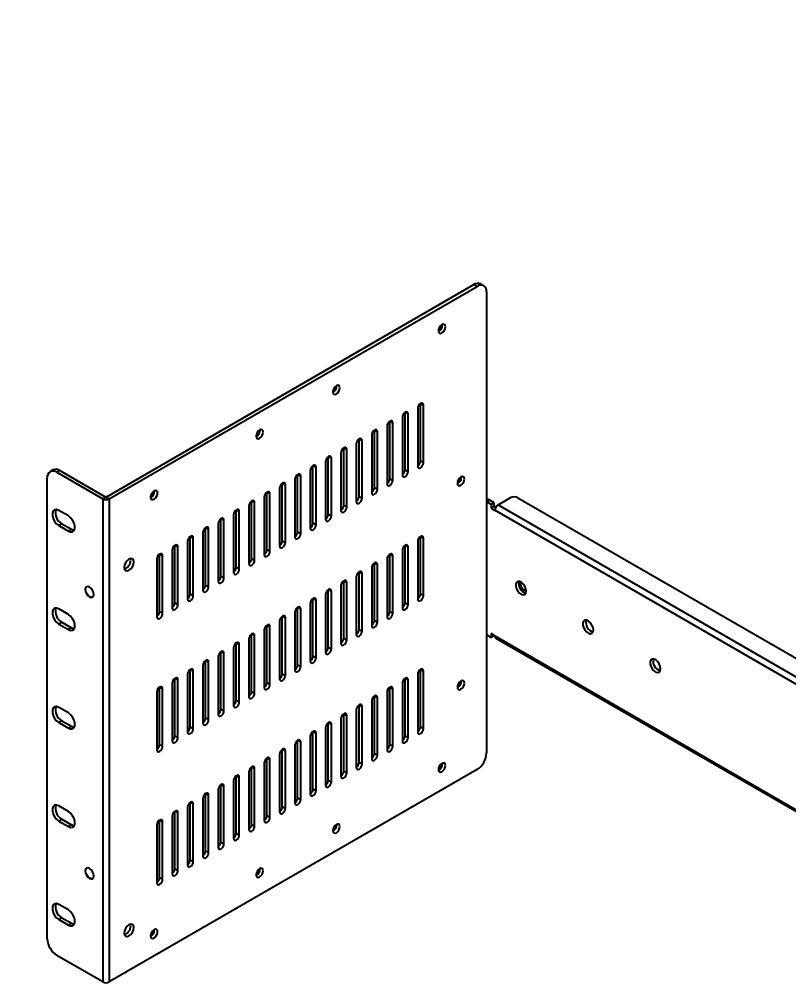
# Model space of a CAD drawing. Header units: millimetres. Extents: x 25 to 1451, y 32 to 1025.
# Drawn here: x 1167.6 to 1309.4, y 497.9 to 675.4 of the extents above; entities that cross this region are included whole.
import ezdxf

# ---------------------------------------------------------------- set-up
doc = ezdxf.new("R2010")
doc.units = ezdxf.units.MM
doc.header["$LTSCALE"] = 5
doc.layers.add('WORK', color=6, linetype='Continuous')
doc.styles.add('SLDTEXTSTYLE11', font='TXT', dxfattribs={"width": 0.7})
doc.styles.add('SLDTEXTSTYLE13', font='TXT', dxfattribs={"width": 0.7, "bigfont": 'bigfont'})
doc.dimstyles.new('SLDDIMSTYLE4', dxfattribs={"dimtxt": 14.124891, "dimasz": 16.51, "dimexe": 0, "dimexo": 0.0625, "dimgap": 3.531223, "dimtad": 0, "dimtih": 1, "dimtoh": 1, "dimrnd": 1e-09, "dimzin": 4, "dimdsep": 46, "dimtxsty": 'SLDTEXTSTYLE11', "dimblk1": 'NONE', "dimsah": 1, "dimcen": 0, "dimadec": 0, "dimazin": 1, "dimtfac": 1, "dimtmove": 0, "dimatfit": 3, "dimldrblk": 'NONE', "dimfxl": 0, "dimfrac": 2, "dimtolj": 1, "dimtzin": 12, "dimarcsym": 0})

# ---------------------------------------------------------------- blocks, each defined once
blk = doc.blocks.new('_D_15')
at = {"layer": 'WORK'}
for p, q in [((1069.97, 729.34), (1068.82, 724.99)), ((1068.82, 724.99), (1042.83, 626.26)), ((1042.83, 626.26), (923.23, 626.26))]:
    blk.add_line(p, q, dxfattribs=at)
blk.add_solid([(1068.82, 724.99), (1062.16, 709.67), (1067.08, 708.38)], dxfattribs=at)
at = {"layer": 'WORK', "attachment_point": 1}
for s, insert, char_height, style in [('B=4 X', (929, 660.95), 13.229, 'SLDTEXTSTYLE11'), ('%%c', (978.8, 660.95), 13.229, 'SLDTEXTSTYLE11'), ('4.50', (999.69, 660.95), 13.229, 'SLDTEXTSTYLE11'), ('M4 \\M+18DB9\\M+19D66\\M+18D45"\\M+19477"', (923.23, 643.31), 13.2292, 'SLDTEXTSTYLE13')]:
    blk.add_mtext(s, dxfattribs=dict(at, insert=insert, char_height=char_height, style=style))
blk = doc.blocks.new('_None')

msp = doc.modelspace()

# ---------------------------------------------------------------- linework, layer by layer
at = {"color": 7, "linetype": 'Continuous', "lineweight": 25}
for p, q in [((1253.248, 626.28), (1252.682, 626.607)), ((1183.639, 587.346), (1251.432, 626.483)), ((1184.204, 587.02), (1251.998, 626.156)), ((1251.998, 626.156), (1251.432, 626.483)), ((1253.766, 625.136), (1253.766, 586.472)), ((1245.616, 619.043), (1245.611, 619.136)), ((1226.171, 607.817), (1226.166, 607.91)), ((1241.073, 603.682), (1241.073, 593.067)), ((1241.568, 594.006), (1241.568, 604.579)), ((1242.134, 593.679), (1242.134, 604.294)), ((1238.245, 602.049), (1238.245, 591.434)), ((1238.74, 592.373), (1238.74, 602.946)), ((1239.306, 592.047), (1239.306, 602.662)), ((1235.416, 600.417), (1235.416, 589.802)), ((1235.911, 590.74), (1235.911, 601.313)), ((1236.477, 590.414), (1236.477, 601.029)), ((1212.029, 599.653), (1212.024, 599.746)), ((1232.588, 598.784), (1232.588, 588.169)), ((1233.083, 589.108), (1233.083, 599.681)), ((1233.649, 588.781), (1233.649, 599.396)), ((1227.426, 585.842), (1227.426, 596.415)), ((1229.76, 597.151), (1229.76, 586.536)), ((1230.255, 587.475), (1230.255, 598.048)), ((1230.82, 587.148), (1230.82, 597.763)), ((1224.598, 584.209), (1224.598, 594.782)), ((1226.931, 595.518), (1226.931, 584.903)), ((1227.992, 585.515), (1227.992, 596.13)), ((1221.769, 582.576), (1221.769, 593.149)), ((1222.335, 582.25), (1222.335, 592.865)), ((1224.103, 593.885), (1224.103, 583.27)), ((1225.163, 583.883), (1225.163, 594.498)), ((1241.568, 594.006), (1242.134, 593.679)), ((1173.886, 592.358), (1173.32, 592.032)), ((1175.136, 592.235), (1174.57, 591.908)), ((1174.57, 591.908), (1183.038, 587.02)), ((1175.136, 592.235), (1183.603, 587.346)), ((1218.941, 580.943), (1218.941, 591.516)), ((1219.507, 580.617), (1219.507, 591.232)), ((1221.274, 592.252), (1221.274, 581.637)), ((1238.74, 592.373), (1239.306, 592.047)), ((1172.802, 505.967), (1172.802, 590.887)), ((1216.112, 579.311), (1216.112, 589.884)), ((1216.678, 578.984), (1216.678, 589.599)), ((1218.446, 590.62), (1218.446, 580.005)), ((1235.911, 590.74), (1236.477, 590.414)), ((1249.117, 590.974), (1249.111, 591.067)), ((1192.583, 588.428), (1192.578, 588.521)), ((1213.284, 577.678), (1213.284, 588.251)), ((1213.85, 577.351), (1213.85, 587.966)), ((1215.617, 588.987), (1215.617, 578.372)), ((1233.083, 589.108), (1233.649, 588.781)), ((1183.603, 587.346), (1183.038, 587.02)), ((1183.038, 587.02), (1183.038, 498.017)), ((1183.639, 587.346), (1184.204, 587.02)), ((1184.204, 587.02), (1184.204, 498.017)), ((1210.456, 576.045), (1210.456, 586.618)), ((1211.021, 575.718), (1211.021, 586.334)), ((1212.789, 587.354), (1212.789, 576.739)), ((1227.426, 585.842), (1227.992, 585.515)), ((1230.255, 587.475), (1230.82, 587.148)), ((1253.766, 586.472), (1253.748, 586.462)), ((1253.748, 586.462), (1253.748, 561.966)), ((1253.784, 586.462), (1254.349, 586.789)), ((1253.784, 561.966), (1253.784, 586.462)), ((1254.6, 585.991), (1253.784, 586.462)), ((1255.166, 586.317), (1254.349, 586.789)), ((1255.166, 586.317), (1254.6, 585.991)), ((1254.6, 585.991), (1254.6, 585.276)), ((1255.166, 585.603), (1255.166, 586.317)), ((1255.891, 585.919), (1258.136, 587.215)), ((1259.55, 587.215), (1370.822, 522.98)), ((1176.691, 583.865), (1174.923, 584.886)), ((1207.132, 584.088), (1207.132, 573.473)), ((1207.627, 574.412), (1207.627, 584.985)), ((1208.193, 574.086), (1208.193, 584.701)), ((1209.961, 585.721), (1209.961, 575.106)), ((1224.598, 584.209), (1225.163, 583.883)), ((1255.166, 585.603), (1254.6, 585.276)), ((1254.6, 585.276), (1255.307, 584.868)), ((1255.453, 585.437), (1255.166, 585.603)), ((1255.307, 584.868), (1255.307, 584.909)), ((1175.489, 582.436), (1174.923, 582.11)), ((1175.489, 582.436), (1177.257, 581.416)), ((1204.304, 582.456), (1204.304, 571.841)), ((1204.799, 572.779), (1204.799, 583.352)), ((1205.364, 572.453), (1205.364, 583.068)), ((1221.769, 582.576), (1222.335, 582.25)), ((1174.923, 582.11), (1176.691, 581.089)), ((1177.257, 581.416), (1176.691, 581.089)), ((1201.475, 580.823), (1201.475, 570.208)), ((1201.97, 571.147), (1201.97, 581.72)), ((1202.536, 570.82), (1202.536, 581.435)), ((1218.941, 580.943), (1219.507, 580.617)), ((1198.647, 579.19), (1198.647, 568.575)), ((1199.142, 569.514), (1199.142, 580.087)), ((1199.708, 569.187), (1199.708, 579.802)), ((1216.112, 579.311), (1216.678, 578.984)), ((1241.073, 579.186), (1241.073, 568.571)), ((1241.568, 569.51), (1241.568, 580.083)), ((1242.134, 569.183), (1242.134, 579.798)), ((1195.818, 577.557), (1195.818, 566.942)), ((1196.313, 567.881), (1196.313, 578.454)), ((1196.879, 567.554), (1196.879, 578.169)), ((1213.284, 577.678), (1213.85, 577.351)), ((1238.245, 577.553), (1238.245, 566.938)), ((1238.74, 567.877), (1238.74, 578.45)), ((1239.306, 567.55), (1239.306, 578.165)), ((1188.182, 575.721), (1188.138, 576.012)), ((1192.99, 575.924), (1192.99, 565.309)), ((1193.485, 566.248), (1193.485, 576.821)), ((1194.051, 565.922), (1194.051, 576.537)), ((1210.456, 576.045), (1211.021, 575.718)), ((1233.083, 564.611), (1233.083, 575.184)), ((1235.416, 575.92), (1235.416, 565.305)), ((1235.911, 566.244), (1235.911, 576.817)), ((1236.477, 565.918), (1236.477, 576.533)), ((1207.627, 574.412), (1208.193, 574.086)), ((1230.255, 562.979), (1230.255, 573.551)), ((1232.588, 574.288), (1232.588, 563.672)), ((1233.649, 564.285), (1233.649, 574.9)), ((1204.799, 572.779), (1205.364, 572.453)), ((1227.426, 561.346), (1227.426, 571.919)), ((1227.992, 561.019), (1227.992, 571.634)), ((1229.76, 572.655), (1229.76, 562.04)), ((1230.82, 562.652), (1230.82, 573.267)), ((1201.97, 571.147), (1202.536, 570.82)), ((1224.598, 559.713), (1224.598, 570.286)), ((1225.163, 559.386), (1225.163, 570.001)), ((1226.931, 571.022), (1226.931, 560.407)), ((1199.142, 569.514), (1199.708, 569.187)), ((1221.769, 558.08), (1221.769, 568.653)), ((1222.335, 557.754), (1222.335, 568.369)), ((1224.103, 569.389), (1224.103, 558.774)), ((1241.568, 569.51), (1242.134, 569.183)), ((1176.691, 565.718), (1174.923, 566.738)), ((1193.485, 566.248), (1194.051, 565.922)), ((1196.313, 567.881), (1196.879, 567.554)), ((1218.941, 556.447), (1218.941, 567.02)), ((1219.507, 556.121), (1219.507, 566.736)), ((1221.274, 567.756), (1221.274, 557.141)), ((1235.911, 566.244), (1236.477, 565.918)), ((1238.74, 567.877), (1239.306, 567.55)), ((1215.617, 564.491), (1215.617, 553.876)), ((1216.112, 554.814), (1216.112, 565.387)), ((1216.678, 554.488), (1216.678, 565.103)), ((1218.446, 566.123), (1218.446, 555.508)), ((1233.083, 564.611), (1233.649, 564.285)), ((1175.489, 564.289), (1174.923, 563.962)), ((1174.923, 563.962), (1176.691, 562.942)), ((1175.489, 564.289), (1177.257, 563.268)), ((1177.257, 563.268), (1176.691, 562.942)), ((1212.789, 562.858), (1212.789, 552.243)), ((1213.284, 553.182), (1213.284, 563.755)), ((1213.85, 552.855), (1213.85, 563.47)), ((1230.255, 562.979), (1230.82, 562.652)), ((1209.961, 561.225), (1209.961, 550.61)), ((1210.456, 551.549), (1210.456, 562.122)), ((1211.021, 551.222), (1211.021, 561.837)), ((1227.426, 561.346), (1227.992, 561.019)), ((1253.766, 561.97), (1253.766, 540.215)), ((1253.784, 561.966), (1254.6, 561.494)), ((1255.307, 561.801), (1254.6, 562.209)), ((1254.6, 562.209), (1254.6, 561.494)), ((1255.166, 561.821), (1254.6, 561.494)), ((1255.166, 561.821), (1255.166, 561.882)), ((1255.307, 561.76), (1255.307, 561.801)), ((1255.478, 561.382), (1346.411, 508.888)), ((1207.132, 559.592), (1207.132, 548.977)), ((1207.627, 549.916), (1207.627, 560.489)), ((1208.193, 549.589), (1208.193, 560.204)), ((1224.598, 559.713), (1225.163, 559.386)), ((1204.304, 557.959), (1204.304, 547.344)), ((1204.799, 548.283), (1204.799, 558.856)), ((1205.364, 547.957), (1205.364, 558.572)), ((1221.769, 558.08), (1222.335, 557.754)), ((1199.142, 545.018), (1199.142, 555.591)), ((1201.475, 556.327), (1201.475, 545.712)), ((1201.97, 546.65), (1201.97, 557.223)), ((1202.536, 546.324), (1202.536, 556.939)), ((1218.941, 556.447), (1219.507, 556.121)), ((1241.568, 545.014), (1241.568, 555.587)), ((1196.313, 543.385), (1196.313, 553.958)), ((1198.647, 554.694), (1198.647, 544.079)), ((1199.708, 544.691), (1199.708, 555.306)), ((1216.112, 554.814), (1216.678, 554.488)), ((1238.74, 543.381), (1238.74, 553.954)), ((1241.073, 554.69), (1241.073, 544.075)), ((1242.134, 544.687), (1242.134, 555.302)), ((1193.485, 541.752), (1193.485, 552.325)), ((1194.051, 541.425), (1194.051, 552.04)), ((1195.818, 553.061), (1195.818, 542.446)), ((1196.879, 543.058), (1196.879, 553.673)), ((1213.284, 553.182), (1213.85, 552.855)), ((1235.911, 541.748), (1235.911, 552.321)), ((1236.477, 541.421), (1236.477, 552.036)), ((1238.245, 553.057), (1238.245, 542.442)), ((1239.306, 543.054), (1239.306, 553.669)), ((1249.117, 553.413), (1249.111, 553.506)), ((1192.99, 551.428), (1192.99, 540.813)), ((1210.456, 551.549), (1211.021, 551.222)), ((1233.083, 540.115), (1233.083, 550.688)), ((1233.649, 539.789), (1233.649, 550.404)), ((1235.416, 551.424), (1235.416, 540.809)), ((1176.691, 547.57), (1174.923, 548.591)), ((1207.627, 549.916), (1208.193, 549.589)), ((1230.255, 538.482), (1230.255, 549.055)), ((1230.82, 538.156), (1230.82, 548.771)), ((1232.588, 549.791), (1232.588, 539.176)), ((1204.799, 548.283), (1205.364, 547.957)), ((1227.426, 536.849), (1227.426, 547.422)), ((1227.992, 536.523), (1227.992, 547.138)), ((1229.76, 548.158), (1229.76, 537.543)), ((1175.489, 546.141), (1174.923, 545.814)), ((1174.923, 545.814), (1176.691, 544.794)), ((1175.489, 546.141), (1177.257, 545.12)), ((1177.257, 545.12), (1176.691, 544.794)), ((1199.142, 545.018), (1199.708, 544.691)), ((1201.97, 546.65), (1202.536, 546.324)), ((1224.598, 535.217), (1224.598, 545.79)), ((1225.163, 534.89), (1225.163, 545.505)), ((1226.931, 546.526), (1226.931, 535.911)), ((1241.568, 545.014), (1242.134, 544.687)), ((1196.313, 543.385), (1196.879, 543.058)), ((1221.274, 543.26), (1221.274, 532.645)), ((1221.769, 533.584), (1221.769, 544.157)), ((1222.335, 533.257), (1222.335, 543.872)), ((1224.103, 544.893), (1224.103, 534.278)), ((1238.74, 543.381), (1239.306, 543.054)), ((1193.485, 541.752), (1194.051, 541.425)), ((1218.446, 541.627), (1218.446, 531.012)), ((1218.941, 531.951), (1218.941, 542.524)), ((1219.507, 531.624), (1219.507, 542.24)), ((1235.911, 541.748), (1236.477, 541.421)), ((1215.617, 539.994), (1215.617, 529.379)), ((1216.112, 530.318), (1216.112, 540.891)), ((1216.678, 529.992), (1216.678, 540.607)), ((1233.083, 540.115), (1233.649, 539.789)), ((1212.789, 538.362), (1212.789, 527.747)), ((1213.284, 528.685), (1213.284, 539.258)), ((1213.85, 528.359), (1213.85, 538.974)), ((1230.255, 538.482), (1230.82, 538.156)), ((1245.616, 538.205), (1245.611, 538.298)), ((1251.998, 537.153), (1184.204, 498.017)), ((1209.961, 536.729), (1209.961, 526.114)), ((1210.456, 527.053), (1210.456, 537.626)), ((1211.021, 526.726), (1211.021, 537.341)), ((1227.426, 536.849), (1227.992, 536.523)), ((1204.799, 523.787), (1204.799, 534.36)), ((1207.132, 535.096), (1207.132, 524.481)), ((1207.627, 525.42), (1207.627, 535.993)), ((1208.193, 525.093), (1208.193, 535.708)), ((1224.598, 535.217), (1225.163, 534.89)), ((1201.97, 522.154), (1201.97, 532.727)), ((1204.304, 533.463), (1204.304, 522.848)), ((1205.364, 523.46), (1205.364, 534.075)), ((1221.769, 533.584), (1222.335, 533.257)), ((1199.142, 520.521), (1199.142, 531.094)), ((1199.708, 520.195), (1199.708, 530.81)), ((1201.475, 531.83), (1201.475, 521.215)), ((1202.536, 521.828), (1202.536, 532.443)), ((1218.941, 531.951), (1219.507, 531.624)), ((1176.691, 529.423), (1174.923, 530.443)), ((1196.313, 518.889), (1196.313, 529.461)), ((1196.879, 518.562), (1196.879, 529.177)), ((1198.647, 530.197), (1198.647, 519.582)), ((1216.112, 530.318), (1216.678, 529.992)), ((1175.489, 527.993), (1174.923, 527.667)), ((1174.923, 527.667), (1176.691, 526.646)), ((1175.489, 527.993), (1177.257, 526.973)), ((1193.485, 517.256), (1193.485, 527.829)), ((1194.051, 516.929), (1194.051, 527.544)), ((1195.818, 528.565), (1195.818, 517.95)), ((1213.284, 528.685), (1213.85, 528.359)), ((1177.257, 526.973), (1176.691, 526.646)), ((1192.99, 526.932), (1192.99, 516.317)), ((1207.627, 525.42), (1208.193, 525.093)), ((1210.456, 527.053), (1211.021, 526.726)), ((1226.171, 526.98), (1226.166, 527.073)), ((1204.799, 523.787), (1205.364, 523.46)), ((1201.97, 522.154), (1202.536, 521.828)), ((1199.142, 520.521), (1199.708, 520.195)), ((1196.313, 518.889), (1196.879, 518.562)), ((1212.029, 518.816), (1212.024, 518.909)), ((1193.485, 517.256), (1194.051, 516.929)), ((1176.691, 511.275), (1174.923, 512.295)), ((1175.489, 509.846), (1174.923, 509.519)), ((1174.923, 509.519), (1176.691, 508.499)), ((1175.489, 509.846), (1177.257, 508.825)), ((1177.257, 508.825), (1176.691, 508.499)), ((1188.182, 508.356), (1188.138, 508.648)), ((1192.583, 507.59), (1192.578, 507.683)), ((1183.038, 498.017), (1174.57, 502.905))]:
    msp.add_line(p, q, dxfattribs=at)
at = {"color": 8, "linetype": 'Continuous', "lineweight": 25}
for p, q in [((1241.604, 604.601), (1242.134, 604.294)), ((1238.775, 602.968), (1239.306, 602.662)), ((1235.947, 601.335), (1236.477, 601.029)), ((1233.118, 599.702), (1233.649, 599.396)), ((1227.461, 596.437), (1227.992, 596.13)), ((1230.29, 598.069), (1230.82, 597.763)), ((1224.633, 594.804), (1225.163, 594.498)), ((1221.805, 593.171), (1222.335, 592.865)), ((1218.976, 591.538), (1219.507, 591.232)), ((1216.148, 589.905), (1216.678, 589.599)), ((1213.319, 588.273), (1213.85, 587.966)), ((1210.491, 586.64), (1211.021, 586.334)), ((1255.891, 585.919), (1367.869, 521.275)), ((1207.662, 585.007), (1208.193, 584.701)), ((1366.703, 520.602), (1255.307, 584.909)), ((1204.834, 583.374), (1205.364, 583.068)), ((1202.006, 581.741), (1202.536, 581.435)), ((1199.177, 580.108), (1199.708, 579.802)), ((1241.604, 580.104), (1242.134, 579.798)), ((1196.349, 578.476), (1196.879, 578.169)), ((1238.775, 578.472), (1239.306, 578.165)), ((1193.52, 576.843), (1194.051, 576.537)), ((1233.118, 575.206), (1233.649, 574.9)), ((1235.947, 576.839), (1236.477, 576.533)), ((1230.29, 573.573), (1230.82, 573.267)), ((1227.461, 571.94), (1227.992, 571.634)), ((1224.633, 570.308), (1225.163, 570.001)), ((1221.805, 568.675), (1222.335, 568.369)), ((1218.976, 567.042), (1219.507, 566.736)), ((1216.148, 565.409), (1216.678, 565.103)), ((1213.319, 563.776), (1213.85, 563.47)), ((1210.491, 562.143), (1211.021, 561.837)), ((1255.307, 561.76), (1346.653, 509.027)), ((1207.662, 560.511), (1208.193, 560.204)), ((1204.834, 558.878), (1205.364, 558.572)), ((1199.177, 555.612), (1199.708, 555.306)), ((1202.006, 557.245), (1202.536, 556.939)), ((1241.604, 555.608), (1242.134, 555.302)), ((1196.349, 553.979), (1196.879, 553.673)), ((1238.775, 553.975), (1239.306, 553.669)), ((1193.52, 552.347), (1194.051, 552.04)), ((1235.947, 552.343), (1236.477, 552.036)), ((1233.118, 550.71), (1233.649, 550.404)), ((1230.29, 549.077), (1230.82, 548.771)), ((1227.461, 547.444), (1227.992, 547.138)), ((1224.633, 545.811), (1225.163, 545.505)), ((1221.805, 544.179), (1222.335, 543.872)), ((1218.976, 542.546), (1219.507, 542.24)), ((1216.148, 540.913), (1216.678, 540.607)), ((1213.319, 539.28), (1213.85, 538.974)), ((1210.491, 537.647), (1211.021, 537.341)), ((1204.834, 534.382), (1205.364, 534.075)), ((1207.662, 536.014), (1208.193, 535.708)), ((1202.006, 532.749), (1202.536, 532.443)), ((1199.177, 531.116), (1199.708, 530.81)), ((1196.349, 529.483), (1196.879, 529.177)), ((1193.52, 527.85), (1194.051, 527.544))]:
    msp.add_line(p, q, dxfattribs=at)
at = {"color": 7, "linetype": 'Continuous', "lineweight": 25, "flags": 128}
for points in [[(1246.182, 618.716), (1246.132, 618.977), (1245.991, 619.14), (1245.778, 619.181), (1245.528, 619.094), (1245.278, 618.892), (1245.066, 618.606), (1244.924, 618.279), (1244.874, 617.961), (1244.924, 617.701), (1245.066, 617.538), (1245.278, 617.496), (1245.528, 617.583), (1245.778, 617.785), (1245.991, 618.072), (1246.132, 618.398), (1246.182, 618.716)], [(1226.737, 607.491), (1226.687, 607.751), (1226.545, 607.914), (1226.333, 607.955), (1226.083, 607.868), (1225.832, 607.666), (1225.62, 607.38), (1225.478, 607.053), (1225.429, 606.735), (1225.478, 606.475), (1225.62, 606.312), (1225.832, 606.271), (1226.083, 606.358), (1226.333, 606.56), (1226.545, 606.846), (1226.687, 607.173), (1226.737, 607.491)], [(1242.134, 604.294), (1242.094, 604.506), (1241.979, 604.638), (1241.807, 604.671), (1241.604, 604.601), (1241.401, 604.437), (1241.229, 604.205), (1241.114, 603.94), (1241.073, 603.682)], [(1239.306, 602.662), (1239.265, 602.873), (1239.15, 603.005), (1238.978, 603.038), (1238.775, 602.968), (1238.572, 602.804), (1238.4, 602.572), (1238.285, 602.307), (1238.245, 602.049)], [(1236.477, 601.029), (1236.437, 601.24), (1236.322, 601.372), (1236.15, 601.406), (1235.947, 601.335), (1235.744, 601.171), (1235.572, 600.939), (1235.457, 600.674), (1235.416, 600.417)], [(1212.595, 599.327), (1212.545, 599.587), (1212.403, 599.75), (1212.191, 599.791), (1211.94, 599.704), (1211.69, 599.502), (1211.478, 599.216), (1211.336, 598.889), (1211.286, 598.571), (1211.336, 598.311), (1211.478, 598.148), (1211.69, 598.107), (1211.94, 598.194), (1212.191, 598.396), (1212.403, 598.682), (1212.545, 599.009), (1212.595, 599.327)], [(1233.649, 599.396), (1233.608, 599.607), (1233.493, 599.739), (1233.321, 599.773), (1233.118, 599.702), (1232.915, 599.539), (1232.743, 599.306), (1232.628, 599.041), (1232.588, 598.784)], [(1227.992, 596.13), (1227.951, 596.341), (1227.836, 596.474), (1227.664, 596.507), (1227.461, 596.437), (1227.259, 596.273), (1227.086, 596.041), (1226.972, 595.776), (1226.931, 595.518)], [(1230.82, 597.763), (1230.78, 597.974), (1230.665, 598.107), (1230.493, 598.14), (1230.29, 598.069), (1230.087, 597.906), (1229.915, 597.674), (1229.8, 597.409), (1229.76, 597.151)], [(1225.163, 594.498), (1225.123, 594.709), (1225.008, 594.841), (1224.836, 594.874), (1224.633, 594.804), (1224.43, 594.64), (1224.258, 594.408), (1224.143, 594.143), (1224.103, 593.885)], [(1222.335, 592.865), (1222.295, 593.076), (1222.18, 593.208), (1222.008, 593.242), (1221.805, 593.171), (1221.602, 593.007), (1221.43, 592.775), (1221.315, 592.51), (1221.274, 592.252)], [(1241.073, 593.067), (1241.114, 592.856), (1241.229, 592.724), (1241.401, 592.69), (1241.604, 592.761), (1241.807, 592.925), (1241.979, 593.157), (1242.094, 593.422), (1242.134, 593.679)], [(1219.507, 591.232), (1219.466, 591.443), (1219.351, 591.575), (1219.179, 591.609), (1218.976, 591.538), (1218.773, 591.374), (1218.601, 591.142), (1218.486, 590.877), (1218.446, 590.62)], [(1238.245, 591.434), (1238.285, 591.223), (1238.4, 591.091), (1238.572, 591.058), (1238.775, 591.128), (1238.978, 591.292), (1239.15, 591.524), (1239.265, 591.789), (1239.306, 592.047)], [(1249.682, 590.647), (1249.633, 590.908), (1249.491, 591.071), (1249.279, 591.112), (1249.028, 591.025), (1248.778, 590.823), (1248.566, 590.537), (1248.424, 590.21), (1248.374, 589.892), (1248.424, 589.632), (1248.566, 589.469), (1248.778, 589.427), (1249.028, 589.514), (1249.279, 589.716), (1249.491, 590.003), (1249.633, 590.33), (1249.682, 590.647)], [(1216.678, 589.599), (1216.638, 589.81), (1216.523, 589.943), (1216.351, 589.976), (1216.148, 589.905), (1215.945, 589.742), (1215.773, 589.51), (1215.658, 589.245), (1215.617, 588.987)], [(1235.416, 589.802), (1235.457, 589.59), (1235.572, 589.458), (1235.744, 589.425), (1235.947, 589.495), (1236.15, 589.659), (1236.322, 589.891), (1236.437, 590.156), (1236.477, 590.414)], [(1193.149, 588.101), (1193.099, 588.361), (1192.958, 588.524), (1192.745, 588.566), (1192.495, 588.479), (1192.245, 588.277), (1192.033, 587.99), (1191.891, 587.664), (1191.841, 587.346), (1191.891, 587.085), (1192.033, 586.922), (1192.245, 586.881), (1192.495, 586.968), (1192.745, 587.17), (1192.958, 587.456), (1193.099, 587.783), (1193.149, 588.101)], [(1213.85, 587.966), (1213.809, 588.177), (1213.694, 588.31), (1213.522, 588.343), (1213.319, 588.273), (1213.116, 588.109), (1212.944, 587.877), (1212.829, 587.612), (1212.789, 587.354)], [(1232.588, 588.169), (1232.628, 587.958), (1232.743, 587.825), (1232.915, 587.792), (1233.118, 587.862), (1233.321, 588.026), (1233.493, 588.258), (1233.608, 588.523), (1233.649, 588.781)], [(1211.021, 586.334), (1210.981, 586.545), (1210.866, 586.677), (1210.694, 586.71), (1210.491, 586.64), (1210.288, 586.476), (1210.116, 586.244), (1210.001, 585.979), (1209.961, 585.721)], [(1229.76, 586.536), (1229.8, 586.325), (1229.915, 586.193), (1230.087, 586.159), (1230.29, 586.23), (1230.493, 586.393), (1230.665, 586.625), (1230.78, 586.891), (1230.82, 587.148)], [(1174.923, 584.886), (1174.512, 585.04), (1174.151, 585.007), (1173.882, 584.793), (1173.74, 584.422), (1173.74, 583.94), (1173.882, 583.405), (1174.151, 582.88), (1174.512, 582.431), (1174.923, 582.11)], [(1208.193, 584.701), (1208.152, 584.912), (1208.037, 585.044), (1207.865, 585.077), (1207.662, 585.007), (1207.46, 584.843), (1207.287, 584.611), (1207.173, 584.346), (1207.132, 584.088)], [(1226.931, 584.903), (1226.972, 584.692), (1227.086, 584.56), (1227.259, 584.526), (1227.461, 584.597), (1227.664, 584.761), (1227.836, 584.993), (1227.951, 585.258), (1227.992, 585.515)], [(1176.691, 581.089), (1177.102, 580.936), (1177.464, 580.968), (1177.732, 581.182), (1177.875, 581.553), (1177.875, 582.035), (1177.732, 582.57), (1177.464, 583.095), (1177.102, 583.544), (1176.691, 583.865)], [(1205.364, 583.068), (1205.324, 583.279), (1205.209, 583.411), (1205.037, 583.445), (1204.834, 583.374), (1204.631, 583.21), (1204.459, 582.978), (1204.344, 582.713), (1204.304, 582.456)], [(1221.274, 581.637), (1221.315, 581.426), (1221.43, 581.294), (1221.602, 581.261), (1221.805, 581.331), (1222.008, 581.495), (1222.18, 581.727), (1222.295, 581.992), (1222.335, 582.25)], [(1224.103, 583.27), (1224.143, 583.059), (1224.258, 582.927), (1224.43, 582.893), (1224.633, 582.964), (1224.836, 583.128), (1225.008, 583.36), (1225.123, 583.625), (1225.163, 583.883)], [(1177.257, 581.416), (1177.668, 581.262), (1177.776, 581.252)], [(1202.536, 581.435), (1202.496, 581.646), (1202.381, 581.778), (1202.209, 581.812), (1202.006, 581.741), (1201.803, 581.578), (1201.631, 581.345), (1201.516, 581.08), (1201.475, 580.823)], [(1218.446, 580.005), (1218.486, 579.794), (1218.601, 579.661), (1218.773, 579.628), (1218.976, 579.698), (1219.179, 579.862), (1219.351, 580.094), (1219.466, 580.359), (1219.507, 580.617)], [(1199.708, 579.802), (1199.667, 580.013), (1199.552, 580.146), (1199.38, 580.179), (1199.177, 580.109), (1198.974, 579.945), (1198.802, 579.713), (1198.687, 579.448), (1198.647, 579.19)], [(1215.617, 578.372), (1215.658, 578.161), (1215.773, 578.028), (1215.945, 577.995), (1216.148, 578.066), (1216.351, 578.229), (1216.523, 578.461), (1216.638, 578.726), (1216.678, 578.984)], [(1242.134, 579.798), (1242.094, 580.009), (1241.979, 580.142), (1241.807, 580.175), (1241.604, 580.105), (1241.401, 579.941), (1241.229, 579.709), (1241.114, 579.444), (1241.073, 579.186)], [(1194.051, 576.537), (1194.01, 576.748), (1193.895, 576.88), (1193.723, 576.913), (1193.52, 576.843), (1193.317, 576.679), (1193.145, 576.447), (1193.03, 576.182), (1192.99, 575.924)], [(1196.879, 578.169), (1196.839, 578.38), (1196.724, 578.513), (1196.552, 578.546), (1196.349, 578.476), (1196.146, 578.312), (1195.974, 578.08), (1195.859, 577.815), (1195.818, 577.557)], [(1212.789, 576.739), (1212.829, 576.528), (1212.944, 576.396), (1213.116, 576.362), (1213.319, 576.433), (1213.522, 576.597), (1213.694, 576.829), (1213.809, 577.094), (1213.85, 577.351)], [(1236.477, 576.533), (1236.437, 576.744), (1236.322, 576.876), (1236.15, 576.909), (1235.947, 576.839), (1235.744, 576.675), (1235.572, 576.443), (1235.457, 576.178), (1235.416, 575.92)], [(1239.306, 578.165), (1239.265, 578.377), (1239.15, 578.509), (1238.978, 578.542), (1238.775, 578.472), (1238.572, 578.308), (1238.4, 578.076), (1238.285, 577.811), (1238.245, 577.553)], [(1188.747, 575.394), (1188.68, 575.746), (1188.489, 575.966), (1188.202, 576.022), (1187.864, 575.904), (1187.525, 575.631), (1187.239, 575.245), (1187.047, 574.803), (1186.98, 574.373), (1187.047, 574.022), (1187.239, 573.801), (1187.525, 573.745), (1187.864, 573.863), (1188.202, 574.136), (1188.489, 574.523), (1188.68, 574.965), (1188.747, 575.394)], [(1209.961, 575.106), (1210.001, 574.895), (1210.116, 574.763), (1210.288, 574.729), (1210.491, 574.8), (1210.694, 574.964), (1210.866, 575.196), (1210.981, 575.461), (1211.021, 575.718)], [(1233.649, 574.9), (1233.608, 575.111), (1233.493, 575.243), (1233.321, 575.277), (1233.118, 575.206), (1232.915, 575.042), (1232.743, 574.81), (1232.628, 574.545), (1232.588, 574.288)], [(1207.132, 573.473), (1207.173, 573.262), (1207.287, 573.13), (1207.46, 573.097), (1207.662, 573.167), (1207.865, 573.331), (1208.037, 573.563), (1208.152, 573.828), (1208.193, 574.086)], [(1230.82, 573.267), (1230.78, 573.478), (1230.665, 573.61), (1230.493, 573.644), (1230.29, 573.573), (1230.087, 573.409), (1229.915, 573.177), (1229.8, 572.912), (1229.76, 572.655)], [(1204.304, 571.841), (1204.344, 571.629), (1204.459, 571.497), (1204.631, 571.464), (1204.834, 571.534), (1205.037, 571.698), (1205.209, 571.93), (1205.324, 572.195), (1205.364, 572.453)], [(1227.992, 571.634), (1227.951, 571.845), (1227.836, 571.978), (1227.664, 572.011), (1227.461, 571.94), (1227.259, 571.777), (1227.086, 571.545), (1226.972, 571.28), (1226.931, 571.022)], [(1261.067, 570.01), (1261.001, 570.453), (1260.813, 570.912), (1260.528, 571.326), (1260.184, 571.637), (1259.828, 571.804), (1259.509, 571.805), (1259.268, 571.639), (1259.139, 571.329), (1259.139, 570.916), (1259.268, 570.457), (1259.509, 570.013), (1259.828, 569.645), (1260.184, 569.401), (1260.528, 569.316), (1260.813, 569.4), (1261.001, 569.642), (1261.067, 570.01)], [(1260.077, 571.234), (1260.121, 571.466), (1260.233, 571.603)], [(1181.376, 569.403), (1181.315, 569.789), (1181.143, 570.187), (1180.885, 570.535), (1180.58, 570.781), (1180.276, 570.887), (1180.018, 570.836), (1179.845, 570.638), (1179.785, 570.321), (1179.845, 569.935), (1180.018, 569.537), (1180.276, 569.189), (1180.58, 568.943), (1180.885, 568.838), (1181.143, 568.888), (1181.315, 569.086), (1181.376, 569.403)], [(1181.175, 568.908), (1180.95, 568.876), (1180.646, 568.981), (1180.341, 569.227), (1180.083, 569.575), (1179.911, 569.973), (1179.85, 570.359), (1179.911, 570.676), (1180.052, 570.854)], [(1201.475, 570.208), (1201.516, 569.997), (1201.631, 569.864), (1201.803, 569.831), (1202.006, 569.901), (1202.209, 570.065), (1202.381, 570.297), (1202.496, 570.562), (1202.536, 570.82)], [(1225.163, 570.001), (1225.123, 570.212), (1225.008, 570.345), (1224.836, 570.378), (1224.633, 570.308), (1224.43, 570.144), (1224.258, 569.912), (1224.143, 569.647), (1224.103, 569.389)], [(1261.057, 570.175), (1260.883, 570.146), (1260.66, 570.224), (1260.437, 570.404), (1260.248, 570.659), (1260.121, 570.951), (1260.077, 571.234)], [(1198.647, 568.575), (1198.687, 568.364), (1198.802, 568.232), (1198.974, 568.198), (1199.177, 568.269), (1199.38, 568.432), (1199.552, 568.665), (1199.667, 568.93), (1199.708, 569.187)], [(1222.335, 568.369), (1222.295, 568.58), (1222.18, 568.712), (1222.008, 568.745), (1221.805, 568.675), (1221.602, 568.511), (1221.43, 568.279), (1221.315, 568.014), (1221.274, 567.756)], [(1241.073, 568.571), (1241.114, 568.36), (1241.229, 568.228), (1241.401, 568.194), (1241.604, 568.265), (1241.807, 568.428), (1241.979, 568.661), (1242.094, 568.926), (1242.134, 569.183)], [(1174.923, 566.738), (1174.512, 566.892), (1174.151, 566.86), (1173.882, 566.645), (1173.74, 566.275), (1173.74, 565.793), (1173.882, 565.257), (1174.151, 564.733), (1174.512, 564.283), (1174.923, 563.962)], [(1195.818, 566.942), (1195.859, 566.731), (1195.974, 566.599), (1196.146, 566.565), (1196.349, 566.636), (1196.552, 566.8), (1196.724, 567.032), (1196.839, 567.297), (1196.879, 567.554)], [(1219.507, 566.736), (1219.466, 566.947), (1219.351, 567.079), (1219.179, 567.113), (1218.976, 567.042), (1218.773, 566.878), (1218.601, 566.646), (1218.486, 566.381), (1218.446, 566.123)], [(1238.245, 566.938), (1238.285, 566.727), (1238.4, 566.595), (1238.572, 566.561), (1238.775, 566.632), (1238.978, 566.796), (1239.15, 567.028), (1239.265, 567.293), (1239.306, 567.55)], [(1176.691, 562.942), (1177.102, 562.788), (1177.464, 562.82), (1177.732, 563.035), (1177.875, 563.405), (1177.875, 563.887), (1177.732, 564.423), (1177.464, 564.947), (1177.102, 565.397), (1176.691, 565.718)], [(1192.99, 565.309), (1193.03, 565.098), (1193.145, 564.966), (1193.317, 564.932), (1193.52, 565.003), (1193.723, 565.167), (1193.895, 565.399), (1194.01, 565.664), (1194.051, 565.922)], [(1216.678, 565.103), (1216.638, 565.314), (1216.523, 565.446), (1216.351, 565.48), (1216.148, 565.409), (1215.945, 565.245), (1215.773, 565.013), (1215.658, 564.748), (1215.617, 564.491)], [(1235.416, 565.305), (1235.457, 565.094), (1235.572, 564.962), (1235.744, 564.929), (1235.947, 564.999), (1236.15, 565.163), (1236.322, 565.395), (1236.437, 565.66), (1236.477, 565.918)], [(1273.441, 562.866), (1273.375, 563.309), (1273.187, 563.769), (1272.902, 564.182), (1272.559, 564.493), (1272.203, 564.661), (1271.883, 564.662), (1271.642, 564.496), (1271.513, 564.185), (1271.513, 563.773), (1271.642, 563.313), (1271.883, 562.87), (1272.203, 562.501), (1272.559, 562.258), (1272.902, 562.172), (1273.187, 562.256), (1273.375, 562.498), (1273.441, 562.866)], [(1177.257, 563.268), (1177.668, 563.114), (1177.776, 563.105)], [(1213.85, 563.47), (1213.809, 563.681), (1213.694, 563.813), (1213.522, 563.847), (1213.319, 563.776), (1213.116, 563.613), (1212.944, 563.381), (1212.829, 563.115), (1212.789, 562.858)], [(1232.588, 563.672), (1232.628, 563.461), (1232.743, 563.329), (1232.915, 563.296), (1233.118, 563.366), (1233.321, 563.53), (1233.493, 563.762), (1233.608, 564.027), (1233.649, 564.285)], [(1211.021, 561.837), (1210.981, 562.048), (1210.866, 562.181), (1210.694, 562.214), (1210.491, 562.144), (1210.288, 561.98), (1210.116, 561.748), (1210.001, 561.483), (1209.961, 561.225)], [(1226.931, 560.407), (1226.972, 560.196), (1227.086, 560.063), (1227.259, 560.03), (1227.461, 560.101), (1227.664, 560.264), (1227.836, 560.496), (1227.951, 560.761), (1227.992, 561.019)], [(1229.76, 562.04), (1229.8, 561.829), (1229.915, 561.696), (1230.087, 561.663), (1230.29, 561.733), (1230.493, 561.897), (1230.665, 562.129), (1230.78, 562.394), (1230.82, 562.652)], [(1208.193, 560.204), (1208.152, 560.416), (1208.037, 560.548), (1207.865, 560.581), (1207.662, 560.511), (1207.46, 560.347), (1207.287, 560.115), (1207.173, 559.85), (1207.132, 559.592)], [(1224.103, 558.774), (1224.143, 558.563), (1224.258, 558.431), (1224.43, 558.397), (1224.633, 558.468), (1224.836, 558.632), (1225.008, 558.864), (1225.123, 559.129), (1225.163, 559.386)], [(1205.364, 558.572), (1205.324, 558.783), (1205.209, 558.915), (1205.037, 558.948), (1204.834, 558.878), (1204.631, 558.714), (1204.459, 558.482), (1204.344, 558.217), (1204.304, 557.959)], [(1221.274, 557.141), (1221.315, 556.93), (1221.43, 556.798), (1221.602, 556.764), (1221.805, 556.835), (1222.008, 556.999), (1222.18, 557.231), (1222.295, 557.496), (1222.335, 557.754)], [(1285.815, 555.722), (1285.75, 556.166), (1285.562, 556.625), (1285.277, 557.039), (1284.933, 557.35), (1284.577, 557.517), (1284.257, 557.518), (1284.017, 557.352), (1283.887, 557.042), (1283.887, 556.629), (1284.017, 556.17), (1284.257, 555.726), (1284.577, 555.357), (1284.933, 555.114), (1285.277, 555.028), (1285.562, 555.113), (1285.75, 555.355), (1285.815, 555.722)], [(1199.708, 555.306), (1199.667, 555.517), (1199.552, 555.649), (1199.38, 555.683), (1199.177, 555.612), (1198.974, 555.449), (1198.802, 555.216), (1198.687, 554.951), (1198.647, 554.694)], [(1202.536, 556.939), (1202.496, 557.15), (1202.381, 557.282), (1202.209, 557.316), (1202.006, 557.245), (1201.803, 557.081), (1201.631, 556.849), (1201.516, 556.584), (1201.475, 556.327)], [(1218.446, 555.508), (1218.486, 555.297), (1218.601, 555.165), (1218.773, 555.132), (1218.976, 555.202), (1219.179, 555.366), (1219.351, 555.598), (1219.466, 555.863), (1219.507, 556.121)], [(1242.134, 555.302), (1242.094, 555.513), (1241.979, 555.645), (1241.807, 555.679), (1241.604, 555.608), (1241.401, 555.445), (1241.229, 555.212), (1241.114, 554.947), (1241.073, 554.69)], [(1196.879, 553.673), (1196.839, 553.884), (1196.724, 554.017), (1196.552, 554.05), (1196.349, 553.979), (1196.146, 553.816), (1195.974, 553.584), (1195.859, 553.319), (1195.818, 553.061)], [(1215.617, 553.876), (1215.658, 553.665), (1215.773, 553.532), (1215.945, 553.499), (1216.148, 553.569), (1216.351, 553.733), (1216.523, 553.965), (1216.638, 554.23), (1216.678, 554.488)], [(1239.306, 553.669), (1239.265, 553.88), (1239.15, 554.013), (1238.978, 554.046), (1238.775, 553.975), (1238.572, 553.812), (1238.4, 553.58), (1238.285, 553.315), (1238.245, 553.057)], [(1194.051, 552.04), (1194.01, 552.251), (1193.895, 552.384), (1193.723, 552.417), (1193.52, 552.347), (1193.317, 552.183), (1193.145, 551.951), (1193.03, 551.686), (1192.99, 551.428)], [(1212.789, 552.243), (1212.829, 552.032), (1212.944, 551.899), (1213.116, 551.866), (1213.319, 551.937), (1213.522, 552.1), (1213.694, 552.332), (1213.809, 552.597), (1213.85, 552.855)], [(1236.477, 552.036), (1236.437, 552.247), (1236.322, 552.38), (1236.15, 552.413), (1235.947, 552.343), (1235.744, 552.179), (1235.572, 551.947), (1235.457, 551.682), (1235.416, 551.424)], [(1249.682, 553.086), (1249.633, 553.347), (1249.491, 553.51), (1249.279, 553.551), (1249.028, 553.464), (1248.778, 553.262), (1248.566, 552.976), (1248.424, 552.649), (1248.374, 552.331), (1248.424, 552.071), (1248.566, 551.908), (1248.778, 551.867), (1249.028, 551.954), (1249.279, 552.156), (1249.491, 552.442), (1249.633, 552.769), (1249.682, 553.086)], [(1209.961, 550.61), (1210.001, 550.399), (1210.116, 550.267), (1210.288, 550.233), (1210.491, 550.304), (1210.694, 550.467), (1210.866, 550.7), (1210.981, 550.965), (1211.021, 551.222)], [(1233.649, 550.404), (1233.608, 550.615), (1233.493, 550.747), (1233.321, 550.78), (1233.118, 550.71), (1232.915, 550.546), (1232.743, 550.314), (1232.628, 550.049), (1232.588, 549.791)], [(1174.923, 548.591), (1174.512, 548.744), (1174.151, 548.712), (1173.882, 548.498), (1173.74, 548.127), (1173.74, 547.645), (1173.882, 547.109), (1174.151, 546.585), (1174.512, 546.135), (1174.923, 545.814)], [(1207.132, 548.977), (1207.173, 548.766), (1207.287, 548.634), (1207.46, 548.6), (1207.662, 548.671), (1207.865, 548.835), (1208.037, 549.067), (1208.152, 549.332), (1208.193, 549.589)], [(1230.82, 548.771), (1230.78, 548.982), (1230.665, 549.114), (1230.493, 549.148), (1230.29, 549.077), (1230.087, 548.913), (1229.915, 548.681), (1229.8, 548.416), (1229.76, 548.158)], [(1176.691, 544.794), (1177.102, 544.64), (1177.464, 544.673), (1177.732, 544.887), (1177.875, 545.258), (1177.875, 545.74), (1177.732, 546.275), (1177.464, 546.799), (1177.102, 547.249), (1176.691, 547.57)], [(1204.304, 547.344), (1204.344, 547.133), (1204.459, 547.001), (1204.631, 546.968), (1204.834, 547.038), (1205.037, 547.202), (1205.209, 547.434), (1205.324, 547.699), (1205.364, 547.957)], [(1227.992, 547.138), (1227.951, 547.349), (1227.836, 547.481), (1227.664, 547.515), (1227.461, 547.444), (1227.259, 547.28), (1227.086, 547.048), (1226.972, 546.783), (1226.931, 546.526)], [(1177.257, 545.12), (1177.668, 544.967), (1177.776, 544.957)], [(1201.475, 545.712), (1201.516, 545.5), (1201.631, 545.368), (1201.803, 545.335), (1202.006, 545.405), (1202.209, 545.569), (1202.381, 545.801), (1202.496, 546.066), (1202.536, 546.324)], [(1225.163, 545.505), (1225.123, 545.716), (1225.008, 545.849), (1224.836, 545.882), (1224.633, 545.811), (1224.43, 545.648), (1224.258, 545.416), (1224.143, 545.151), (1224.103, 544.893)], [(1198.647, 544.079), (1198.687, 543.868), (1198.802, 543.735), (1198.974, 543.702), (1199.177, 543.772), (1199.38, 543.936), (1199.552, 544.168), (1199.667, 544.433), (1199.708, 544.691)], [(1222.335, 543.872), (1222.295, 544.083), (1222.18, 544.216), (1222.008, 544.249), (1221.805, 544.179), (1221.602, 544.015), (1221.43, 543.783), (1221.315, 543.518), (1221.274, 543.26)], [(1241.073, 544.075), (1241.114, 543.864), (1241.229, 543.731), (1241.401, 543.698), (1241.604, 543.768), (1241.807, 543.932), (1241.979, 544.164), (1242.094, 544.429), (1242.134, 544.687)], [(1192.99, 540.813), (1193.03, 540.602), (1193.145, 540.47), (1193.317, 540.436), (1193.52, 540.507), (1193.723, 540.671), (1193.895, 540.903), (1194.01, 541.168), (1194.051, 541.425)], [(1195.818, 542.446), (1195.859, 542.235), (1195.974, 542.103), (1196.146, 542.069), (1196.349, 542.14), (1196.552, 542.303), (1196.724, 542.535), (1196.839, 542.801), (1196.879, 543.058)], [(1219.507, 542.24), (1219.466, 542.451), (1219.351, 542.583), (1219.179, 542.616), (1218.976, 542.546), (1218.773, 542.382), (1218.601, 542.15), (1218.486, 541.885), (1218.446, 541.627)], [(1235.416, 540.809), (1235.457, 540.598), (1235.572, 540.466), (1235.744, 540.432), (1235.947, 540.503), (1236.15, 540.667), (1236.322, 540.899), (1236.437, 541.164), (1236.477, 541.421)], [(1238.245, 542.442), (1238.285, 542.231), (1238.4, 542.099), (1238.572, 542.065), (1238.775, 542.136), (1238.978, 542.299), (1239.15, 542.531), (1239.265, 542.797), (1239.306, 543.054)], [(1216.678, 540.607), (1216.638, 540.818), (1216.523, 540.95), (1216.351, 540.983), (1216.148, 540.913), (1215.945, 540.749), (1215.773, 540.517), (1215.658, 540.252), (1215.617, 539.994)], [(1232.588, 539.176), (1232.628, 538.965), (1232.743, 538.833), (1232.915, 538.799), (1233.118, 538.87), (1233.321, 539.034), (1233.493, 539.266), (1233.608, 539.531), (1233.649, 539.789)], [(1213.85, 538.974), (1213.809, 539.185), (1213.694, 539.317), (1213.522, 539.351), (1213.319, 539.28), (1213.116, 539.116), (1212.944, 538.884), (1212.829, 538.619), (1212.789, 538.362)], [(1229.76, 537.543), (1229.8, 537.332), (1229.915, 537.2), (1230.087, 537.167), (1230.29, 537.237), (1230.493, 537.401), (1230.665, 537.633), (1230.78, 537.898), (1230.82, 538.156)], [(1246.182, 537.879), (1246.132, 538.139), (1245.991, 538.302), (1245.778, 538.343), (1245.528, 538.256), (1245.278, 538.054), (1245.066, 537.768), (1244.924, 537.441), (1244.874, 537.124), (1244.924, 536.863), (1245.066, 536.7), (1245.278, 536.659), (1245.528, 536.746), (1245.778, 536.948), (1245.991, 537.234), (1246.132, 537.561), (1246.182, 537.879)], [(1208.193, 535.708), (1208.152, 535.919), (1208.037, 536.052), (1207.865, 536.085), (1207.662, 536.015), (1207.46, 535.851), (1207.287, 535.619), (1207.173, 535.354), (1207.132, 535.096)], [(1211.021, 537.341), (1210.981, 537.552), (1210.866, 537.684), (1210.694, 537.718), (1210.491, 537.647), (1210.288, 537.484), (1210.116, 537.251), (1210.001, 536.986), (1209.961, 536.729)], [(1226.931, 535.911), (1226.972, 535.7), (1227.086, 535.567), (1227.259, 535.534), (1227.461, 535.604), (1227.664, 535.768), (1227.836, 536), (1227.951, 536.265), (1227.992, 536.523)], [(1205.364, 534.075), (1205.324, 534.286), (1205.209, 534.419), (1205.037, 534.452), (1204.834, 534.382), (1204.631, 534.218), (1204.459, 533.986), (1204.344, 533.721), (1204.304, 533.463)], [(1224.103, 534.278), (1224.143, 534.067), (1224.258, 533.934), (1224.43, 533.901), (1224.633, 533.972), (1224.836, 534.135), (1225.008, 534.367), (1225.123, 534.632), (1225.163, 534.89)], [(1202.536, 532.443), (1202.496, 532.654), (1202.381, 532.786), (1202.209, 532.819), (1202.006, 532.749), (1201.803, 532.585), (1201.631, 532.353), (1201.516, 532.088), (1201.475, 531.83)], [(1221.274, 532.645), (1221.315, 532.434), (1221.43, 532.302), (1221.602, 532.268), (1221.805, 532.339), (1222.008, 532.503), (1222.18, 532.735), (1222.295, 533), (1222.335, 533.257)], [(1199.708, 530.81), (1199.667, 531.021), (1199.552, 531.153), (1199.38, 531.187), (1199.177, 531.116), (1198.974, 530.952), (1198.802, 530.72), (1198.687, 530.455), (1198.647, 530.197)], [(1218.446, 531.012), (1218.486, 530.801), (1218.601, 530.669), (1218.773, 530.635), (1218.976, 530.706), (1219.179, 530.87), (1219.351, 531.102), (1219.466, 531.367), (1219.507, 531.624)], [(1174.923, 530.443), (1174.512, 530.597), (1174.151, 530.564), (1173.882, 530.35), (1173.74, 529.979), (1173.74, 529.497), (1173.882, 528.962), (1174.151, 528.438), (1174.512, 527.988), (1174.923, 527.667)], [(1176.691, 526.646), (1177.102, 526.493), (1177.464, 526.525), (1177.732, 526.739), (1177.875, 527.11), (1177.875, 527.592), (1177.732, 528.128), (1177.464, 528.652), (1177.102, 529.101), (1176.691, 529.423)], [(1196.879, 529.177), (1196.839, 529.388), (1196.724, 529.52), (1196.552, 529.554), (1196.349, 529.483), (1196.146, 529.319), (1195.974, 529.087), (1195.859, 528.822), (1195.818, 528.565)], [(1215.617, 529.379), (1215.658, 529.168), (1215.773, 529.036), (1215.945, 529.003), (1216.148, 529.073), (1216.351, 529.237), (1216.523, 529.469), (1216.638, 529.734), (1216.678, 529.992)], [(1194.051, 527.544), (1194.01, 527.755), (1193.895, 527.888), (1193.723, 527.921), (1193.52, 527.85), (1193.317, 527.687), (1193.145, 527.455), (1193.03, 527.19), (1192.99, 526.932)], [(1212.789, 527.747), (1212.829, 527.535), (1212.944, 527.403), (1213.116, 527.37), (1213.319, 527.44), (1213.522, 527.604), (1213.694, 527.836), (1213.809, 528.101), (1213.85, 528.359)], [(1177.257, 526.973), (1177.668, 526.819), (1177.776, 526.809)], [(1209.961, 526.114), (1210.001, 525.903), (1210.116, 525.77), (1210.288, 525.737), (1210.491, 525.807), (1210.694, 525.971), (1210.866, 526.203), (1210.981, 526.468), (1211.021, 526.726)], [(1226.737, 526.653), (1226.687, 526.913), (1226.545, 527.077), (1226.333, 527.118), (1226.083, 527.031), (1225.832, 526.829), (1225.62, 526.543), (1225.478, 526.216), (1225.429, 525.898), (1225.478, 525.638), (1225.62, 525.474), (1225.832, 525.433), (1226.083, 525.52), (1226.333, 525.722), (1226.545, 526.008), (1226.687, 526.335), (1226.737, 526.653)], [(1207.132, 524.481), (1207.173, 524.27), (1207.287, 524.138), (1207.46, 524.104), (1207.662, 524.175), (1207.865, 524.338), (1208.037, 524.571), (1208.152, 524.836), (1208.193, 525.093)], [(1204.304, 522.848), (1204.344, 522.637), (1204.459, 522.505), (1204.631, 522.471), (1204.834, 522.542), (1205.037, 522.706), (1205.209, 522.938), (1205.324, 523.203), (1205.364, 523.46)], [(1198.647, 519.582), (1198.687, 519.371), (1198.802, 519.239), (1198.974, 519.206), (1199.177, 519.276), (1199.38, 519.44), (1199.552, 519.672), (1199.667, 519.937), (1199.708, 520.195)], [(1201.475, 521.215), (1201.516, 521.004), (1201.631, 520.872), (1201.803, 520.838), (1202.006, 520.909), (1202.209, 521.073), (1202.381, 521.305), (1202.496, 521.57), (1202.536, 521.828)], [(1181.376, 517.553), (1181.315, 517.939), (1181.143, 518.337), (1180.885, 518.685), (1180.58, 518.93), (1180.276, 519.036), (1180.018, 518.986), (1179.845, 518.788), (1179.785, 518.471), (1179.845, 518.084), (1180.018, 517.687), (1180.276, 517.339), (1180.58, 517.093), (1180.885, 516.987), (1181.143, 517.037), (1181.315, 517.236), (1181.376, 517.553)], [(1181.175, 517.058), (1180.95, 517.025), (1180.646, 517.131), (1180.341, 517.377), (1180.083, 517.725), (1179.911, 518.122), (1179.85, 518.509), (1179.911, 518.825), (1180.052, 519.003)], [(1195.818, 517.95), (1195.859, 517.739), (1195.974, 517.606), (1196.146, 517.573), (1196.349, 517.643), (1196.552, 517.807), (1196.724, 518.039), (1196.839, 518.304), (1196.879, 518.562)], [(1212.595, 518.489), (1212.545, 518.749), (1212.403, 518.913), (1212.191, 518.954), (1211.94, 518.867), (1211.69, 518.665), (1211.478, 518.379), (1211.336, 518.052), (1211.286, 517.734), (1211.336, 517.474), (1211.478, 517.31), (1211.69, 517.269), (1211.94, 517.356), (1212.191, 517.558), (1212.403, 517.844), (1212.545, 518.171), (1212.595, 518.489)], [(1192.99, 516.317), (1193.03, 516.106), (1193.145, 515.973), (1193.317, 515.94), (1193.52, 516.011), (1193.723, 516.174), (1193.895, 516.406), (1194.01, 516.671), (1194.051, 516.929)], [(1174.923, 512.295), (1174.512, 512.449), (1174.151, 512.417), (1173.882, 512.202), (1173.74, 511.832), (1173.74, 511.35), (1173.882, 510.814), (1174.151, 510.29), (1174.512, 509.84), (1174.923, 509.519)], [(1176.691, 508.499), (1177.102, 508.345), (1177.464, 508.377), (1177.732, 508.592), (1177.875, 508.962), (1177.875, 509.444), (1177.732, 509.98), (1177.464, 510.504), (1177.102, 510.954), (1176.691, 511.275)], [(1177.257, 508.825), (1177.668, 508.672), (1177.776, 508.662)], [(1188.747, 508.029), (1188.68, 508.381), (1188.489, 508.602), (1188.202, 508.657), (1187.864, 508.54), (1187.525, 508.267), (1187.239, 507.88), (1187.047, 507.438), (1186.98, 507.009), (1187.047, 506.657), (1187.239, 506.437), (1187.525, 506.381), (1187.864, 506.498), (1188.202, 506.771), (1188.489, 507.158), (1188.68, 507.6), (1188.747, 508.029)], [(1193.149, 507.263), (1193.099, 507.524), (1192.958, 507.687), (1192.745, 507.728), (1192.495, 507.641), (1192.245, 507.439), (1192.033, 507.153), (1191.891, 506.826), (1191.841, 506.508), (1191.891, 506.248), (1192.033, 506.085), (1192.245, 506.044), (1192.495, 506.131), (1192.745, 506.333), (1192.958, 506.619), (1193.099, 506.946), (1193.149, 507.263)]]:
    msp.add_lwpolyline(points, dxfattribs=at)
at = {"color": 7, "linetype": 'Continuous', "lineweight": 25}
for centre, radius, start, end in [((1252.165, 625.461), 1.257, 65.69288, 125.61758), ((1252.688, 625.31), 1.092, 350.78596, 129.20329), ((1244.259, 619.076), 1.358, 297.18852, 358.59443), ((1224.813, 607.851), 1.358, 297.18852, 358.59443), ((1210.671, 599.686), 1.358, 297.18852, 358.59443), ((1240.408, 594.062), 1.162, 304.94687, 357.26075), ((1173.88, 591.062), 1.092, 50.79671, 189.21404), ((1174.403, 591.212), 1.257, 54.38242, 114.30712), ((1237.579, 592.429), 1.162, 304.94687, 357.26075), ((1234.751, 590.796), 1.162, 304.94687, 357.26075), ((1247.759, 591.007), 1.358, 297.18852, 358.59443), ((1191.226, 588.461), 1.358, 297.18852, 358.59443), ((1231.923, 589.163), 1.162, 304.94687, 357.26075), ((1183.621, 588.146), 1.268, 242.60967, 297.39033), ((1183.621, 587.381), 0.0384, 242.60967, 297.39033), ((1226.266, 585.897), 1.162, 304.94687, 357.26075), ((1229.094, 587.53), 1.162, 304.94687, 357.26075), ((1253.766, 586.428), 0.0384, 62.60967, 117.39033), ((1253.783, 585.709), 1.22, 62.3192, 90.78466), ((1256.574, 584.851), 1.268, 122.60548, 177.39452), ((1258.843, 585.851), 1.537, 62.60967, 117.39033), ((1176.563, 584.414), 2.25, 163.58574, 241.48572), ((1223.437, 584.265), 1.162, 304.94687, 357.26075), ((1220.609, 582.632), 1.162, 304.94687, 357.26075), ((1217.78, 580.999), 1.162, 304.94687, 357.26075), ((1214.952, 579.366), 1.162, 304.94687, 357.26075), ((1212.124, 577.733), 1.162, 304.94687, 357.26075), ((1186.42, 575.737), 1.762, 290.02695, 359.46976), ((1209.295, 576.101), 1.162, 304.94687, 357.26075), ((1206.467, 574.468), 1.162, 304.94687, 357.26075), ((1203.638, 572.835), 1.162, 304.94687, 357.26075), ((1261.505, 571.385), 1.808, 166.1007, 253.89392), ((1200.81, 571.202), 1.162, 304.94687, 357.26075), ((1197.981, 569.569), 1.162, 304.94687, 357.26075), ((1240.408, 569.565), 1.162, 304.94687, 357.26075), ((1176.563, 566.266), 2.25, 163.58574, 241.48572), ((1192.325, 566.304), 1.162, 304.94687, 357.26075), ((1195.153, 567.936), 1.162, 304.94687, 357.26075), ((1234.751, 566.3), 1.162, 304.94687, 357.26075), ((1237.579, 567.933), 1.162, 304.94687, 357.26075), ((1231.923, 564.667), 1.162, 304.94687, 357.26075), ((1273.88, 564.242), 1.808, 166.1007, 253.89392), ((1229.094, 563.034), 1.162, 304.94687, 357.26075), ((1226.266, 561.401), 1.162, 304.94687, 357.26075), ((1253.766, 561.932), 0.0384, 62.60967, 117.39033), ((1255.712, 561.715), 0.407, 173.70115, 234.98667), ((1223.437, 559.768), 1.162, 304.94687, 357.26075), ((1220.609, 558.136), 1.162, 304.94687, 357.26075), ((1286.254, 557.098), 1.808, 166.1007, 253.89392), ((1217.78, 556.503), 1.162, 304.94687, 357.26075), ((1214.952, 554.87), 1.162, 304.94687, 357.26075), ((1212.124, 553.237), 1.162, 304.94687, 357.26075), ((1247.759, 553.446), 1.358, 297.18852, 358.59443), ((1209.295, 551.604), 1.162, 304.94687, 357.26075), ((1176.563, 548.118), 2.25, 163.58574, 241.48572), ((1206.467, 549.972), 1.162, 304.94687, 357.26075), ((1203.638, 548.339), 1.162, 304.94687, 357.26075), ((1197.981, 545.073), 1.162, 304.94687, 357.26075), ((1200.81, 546.706), 1.162, 304.94687, 357.26075), ((1240.408, 545.069), 1.162, 304.94687, 357.26075), ((1195.153, 543.44), 1.162, 304.94687, 357.26075), ((1237.579, 543.436), 1.162, 304.94687, 357.26075), ((1192.325, 541.807), 1.162, 304.94687, 357.26075), ((1234.751, 541.803), 1.162, 304.94687, 357.26075), ((1231.923, 540.171), 1.162, 304.94687, 357.26075), ((1249.928, 540.39), 3.842, 302.60548, 357.39452), ((1229.094, 538.538), 1.162, 304.94687, 357.26075), ((1244.259, 538.239), 1.358, 297.18852, 358.59443), ((1226.266, 536.905), 1.162, 304.94687, 357.26075), ((1223.437, 535.272), 1.162, 304.94687, 357.26075), ((1220.609, 533.639), 1.162, 304.94687, 357.26075), ((1217.78, 532.007), 1.162, 304.94687, 357.26075), ((1176.563, 529.971), 2.25, 163.58574, 241.48572), ((1214.952, 530.374), 1.162, 304.94687, 357.26075), ((1212.124, 528.741), 1.162, 304.94687, 357.26075), ((1206.467, 525.475), 1.162, 304.94687, 357.26075), ((1209.295, 527.108), 1.162, 304.94687, 357.26075), ((1224.813, 527.013), 1.358, 297.18852, 358.59443), ((1203.638, 523.842), 1.162, 304.94687, 357.26075), ((1200.81, 522.21), 1.162, 304.94687, 357.26075), ((1197.981, 520.577), 1.162, 304.94687, 357.26075), ((1195.153, 518.944), 1.162, 304.94687, 357.26075), ((1210.671, 518.849), 1.358, 297.18852, 358.59443), ((1192.325, 517.311), 1.162, 304.94687, 357.26075), ((1176.563, 511.823), 2.25, 163.58574, 241.48572), ((1186.42, 508.372), 1.762, 290.02695, 359.46976), ((1176.64, 506.142), 3.842, 182.60548, 237.39452), ((1191.226, 507.623), 1.358, 297.18852, 358.59443), ((1183.621, 499.143), 1.268, 242.60967, 297.39033)]:
    msp.add_arc(centre, radius, start, end, dxfattribs=at)

# ---------------------------------------------------------------- dimensions: what is measured, and where the dimension line sits
at = {"layer": 'WORK'}
dim = msp.add_diameter_dim_2p(p1=(1069.969, 729.34), p2=(1068.823, 724.988), text='B=4 X %%c <>\\PM4 沙拉孔"背"', dimstyle='SLDDIMSTYLE4', dxfattribs=at)
dim.commit()
dim.dimension.update_dxf_attribs({"geometry": '_D_15', "text_midpoint": (979.058, 645.647), "dimtype": 163})

doc.saveas('drawing.dxf')
